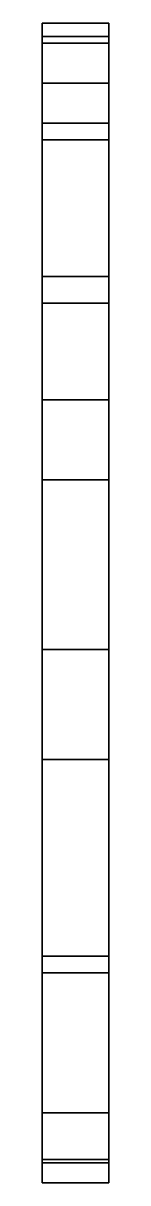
# Model space of a CAD drawing. Extents: x -1.12 to 1.12, y -1.6 to 1.88.
# Drawn here: x -1.12 to -0.92, y -1.6 to 1.88 of the extents above.
import ezdxf

# ---------------------------------------------------------------- set-up
doc = ezdxf.new("R2010")
doc.units = 0
doc.layers.add('TRACKS', color=3, linetype='CONTINUOUS')

msp = doc.modelspace()

# ---------------------------------------------------------------- linework, layer by layer
at = {"layer": 'TRACKS'}
for points in [[(-1.12, 1.88, 0.69), (-1.12, 1.82, 0.8), (-0.92, 1.82, 0.8), (-0.92, 1.88, 0.69)], [(-0.92, 1.88, 0.69), (-0.92, 1.82, 0.8), (-1.12, 1.82, 0.8), (-1.12, 1.88, 0.69)], [(-0.92, 1.88, 0.59), (-0.92, 1.88, 0.69), (-1.12, 1.88, 0.69), (-1.12, 1.88, 0.59)], [(-1.12, 1.88, 0.59), (-1.12, 1.88, 0.69), (-0.92, 1.88, 0.69), (-0.92, 1.88, 0.59)], [(-1.12, 1.84, 0.49), (-1.12, 1.88, 0.59), (-0.92, 1.88, 0.59), (-0.92, 1.84, 0.49)], [(-0.92, 1.84, 0.49), (-0.92, 1.88, 0.59), (-1.12, 1.88, 0.59), (-1.12, 1.84, 0.49)], [(-0.92, 1.53, 0.23), (-0.92, 1.84, 0.49), (-1.12, 1.84, 0.49), (-1.12, 1.53, 0.23)], [(-1.12, 1.53, 0.23), (-1.12, 1.84, 0.49), (-0.92, 1.84, 0.49), (-0.92, 1.53, 0.23)], [(-0.92, 1.82, 0.8), (-0.92, 1.7, 0.87), (-1.12, 1.7, 0.87), (-1.12, 1.82, 0.8)], [(-1.12, 1.82, 0.8), (-1.12, 1.7, 0.87), (-0.92, 1.7, 0.87), (-0.92, 1.82, 0.8)], [(-1.12, 1.7, 0.87), (-1.12, 1.58, 0.87), (-0.92, 1.58, 0.87), (-0.92, 1.7, 0.87)], [(-0.92, 1.7, 0.87), (-0.92, 1.58, 0.87), (-1.12, 1.58, 0.87), (-1.12, 1.7, 0.87)], [(-0.92, 1.58, 0.87), (-0.92, 1.12, 0.81), (-1.12, 1.12, 0.81), (-1.12, 1.58, 0.87)], [(-1.12, 1.58, 0.87), (-1.12, 1.12, 0.81), (-0.92, 1.12, 0.81), (-0.92, 1.58, 0.87)], [(-1.12, 1.04, 0.01), (-1.12, 1.53, 0.23), (-0.92, 1.53, 0.23), (-0.92, 1.04, 0.01)], [(-0.92, 1.04, 0.01), (-0.92, 1.53, 0.23), (-1.12, 1.53, 0.23), (-1.12, 1.04, 0.01)], [(-1.12, 1.12, 0.81), (-1.12, 0.75, 0.81), (-0.92, 0.75, 0.81), (-0.92, 1.12, 0.81)], [(-0.92, 1.12, 0.81), (-0.92, 0.75, 0.81), (-1.12, 0.75, 0.81), (-1.12, 1.12, 0.81)], [(-0.92, -0.92, 0.01), (-0.92, 1.04, 0.01), (-1.12, 1.04, 0.01), (-1.12, -0.92, 0.01)], [(-1.12, -0.92, 0.01), (-1.12, 1.04, 0.01), (-0.92, 1.04, 0.01), (-0.92, -0.92, 0.01)], [(-0.92, 0.75, 0.81), (-0.92, 0.51, 0.84), (-1.12, 0.51, 0.84), (-1.12, 0.75, 0.81)], [(-1.12, 0.75, 0.81), (-1.12, 0.51, 0.84), (-0.92, 0.51, 0.84), (-0.92, 0.75, 0.81)], [(-1.12, 0.51, 0.84), (-1.12, 0, 0.79), (-0.92, 0, 0.79), (-0.92, 0.51, 0.84)], [(-0.92, 0.51, 0.84), (-0.92, 0, 0.79), (-1.12, 0, 0.79), (-1.12, 0.51, 0.84)], [(-0.92, 0, 0.79), (-0.92, -0.33, 0.79), (-1.12, -0.33, 0.79), (-1.12, 0, 0.79)], [(-1.12, 0, 0.79), (-1.12, -0.33, 0.79), (-0.92, -0.33, 0.79), (-0.92, 0, 0.79)], [(-0.92, -0.33, 0.79), (-0.92, -0.97, 0.72), (-1.12, -0.97, 0.72), (-1.12, -0.33, 0.79)], [(-1.12, -0.33, 0.79), (-1.12, -0.97, 0.72), (-0.92, -0.97, 0.72), (-0.92, -0.33, 0.79)], [(-0.92, -1.54, 0.34), (-0.92, -0.92, 0.01), (-1.12, -0.92, 0.01), (-1.12, -1.54, 0.34)], [(-1.12, -1.54, 0.34), (-1.12, -0.92, 0.01), (-0.92, -0.92, 0.01), (-0.92, -1.54, 0.34)], [(-1.12, -0.97, 0.72), (-1.12, -1.39, 0.72), (-0.92, -1.39, 0.72), (-0.92, -0.97, 0.72)], [(-0.92, -0.97, 0.72), (-0.92, -1.39, 0.72), (-1.12, -1.39, 0.72), (-1.12, -0.97, 0.72)], [(-0.92, -1.39, 0.72), (-0.92, -1.53, 0.67), (-1.12, -1.53, 0.67), (-1.12, -1.39, 0.72)], [(-1.12, -1.39, 0.72), (-1.12, -1.53, 0.67), (-0.92, -1.53, 0.67), (-0.92, -1.39, 0.72)], [(-1.12, -1.53, 0.67), (-1.12, -1.6, 0.56), (-0.92, -1.6, 0.56), (-0.92, -1.53, 0.67)], [(-0.92, -1.53, 0.67), (-0.92, -1.6, 0.56), (-1.12, -1.6, 0.56), (-1.12, -1.53, 0.67)], [(-0.92, -1.6, 0.45), (-0.92, -1.54, 0.34), (-1.12, -1.54, 0.34), (-1.12, -1.6, 0.45)], [(-1.12, -1.6, 0.45), (-1.12, -1.54, 0.34), (-0.92, -1.54, 0.34), (-0.92, -1.6, 0.45)], [(-0.92, -1.6, 0.56), (-0.92, -1.6, 0.45), (-1.12, -1.6, 0.45), (-1.12, -1.6, 0.56)], [(-1.12, -1.6, 0.56), (-1.12, -1.6, 0.45), (-0.92, -1.6, 0.45), (-0.92, -1.6, 0.56)]]:
    msp.add_3dface(points, dxfattribs=at)

doc.saveas('drawing.dxf')
